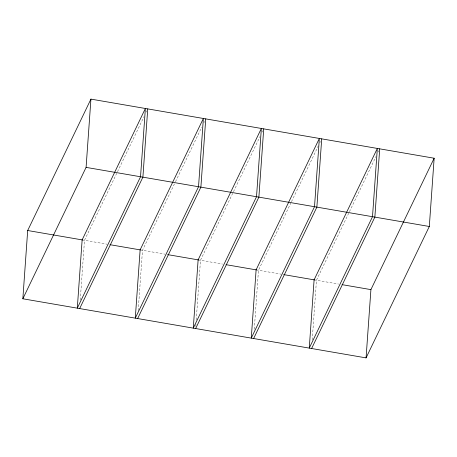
<?xml version="1.0" encoding="UTF-8"?>
<svg xmlns="http://www.w3.org/2000/svg" width="457" height="457" viewBox="0 0 457 457"><rect width="100%" height="100%" fill="white"/><g stroke="black" fill="none" stroke-linecap="round" stroke-linejoin="round"><path stroke-width="0.34" stroke-dasharray="2.29 1.71" d="M80.266 300.032L84.499 240.296L117.198 172.352M138.203 310.726L142.487 250.287L175.191 182.343M195.79 326.401L195.996 323.556M196.247 320.003L200.48 260.273L233.179 192.328M254.286 329.28L258.468 270.258L291.172 202.314M312.228 339.979L316.461 280.244L349.159 212.299M117.506 171.712L144.035 116.586M146.194 112.102L146.811 110.823M175.499 181.697L201.72 127.217M203.879 122.727L204.496 121.448M233.487 191.689L260.016 136.563M262.175 132.073L262.792 130.793M291.48 201.674L318.318 145.909M319.86 142.704L320.477 141.419M349.468 211.66L375.997 156.534M378.156 152.05L378.773 150.764M82.14 239.891L107.166 244.204M140.128 249.876L164.84 254.132M198.121 259.867L222.508 264.066M256.109 269.853L280.884 274.12M314.102 279.838L338.557 284.048"/><path stroke-width="0.69" d="M22.85 298.781L27.688 230.517L90.932 99.112L434.15 158.219L429.312 226.483L366.068 357.888L22.85 298.781L86.087 167.376L90.932 99.112M147.737 108.897L142.898 177.162L79.661 308.561M205.73 118.883L200.891 187.147L137.648 318.552M263.718 128.868L258.879 197.133L195.642 328.537M321.711 138.859L316.872 207.124L253.629 338.523M379.698 148.845L374.86 217.109L311.623 348.508M366.068 357.888L370.913 289.624L434.15 158.219M86.087 167.376L429.312 226.483M27.688 230.517L82.546 239.965M109.977 244.689L140.219 249.893M167.65 254.618L198.595 259.947M226.026 264.672L256.268 269.881M283.7 274.606L314.644 279.935M342.076 284.654L370.913 289.624M82.14 239.891L77.302 308.155L140.539 176.756L145.377 108.492L82.14 239.891M140.128 249.876L135.289 318.141L198.532 186.742L203.371 118.477L140.128 249.876M198.121 259.867L193.282 328.132L256.52 196.727L261.358 128.463L198.121 259.867M256.109 269.853L251.27 338.117L314.513 206.713L319.352 138.448L256.109 269.853M314.102 279.838L309.263 348.103L372.501 216.704L377.339 148.439L314.102 279.838"/></g></svg>
